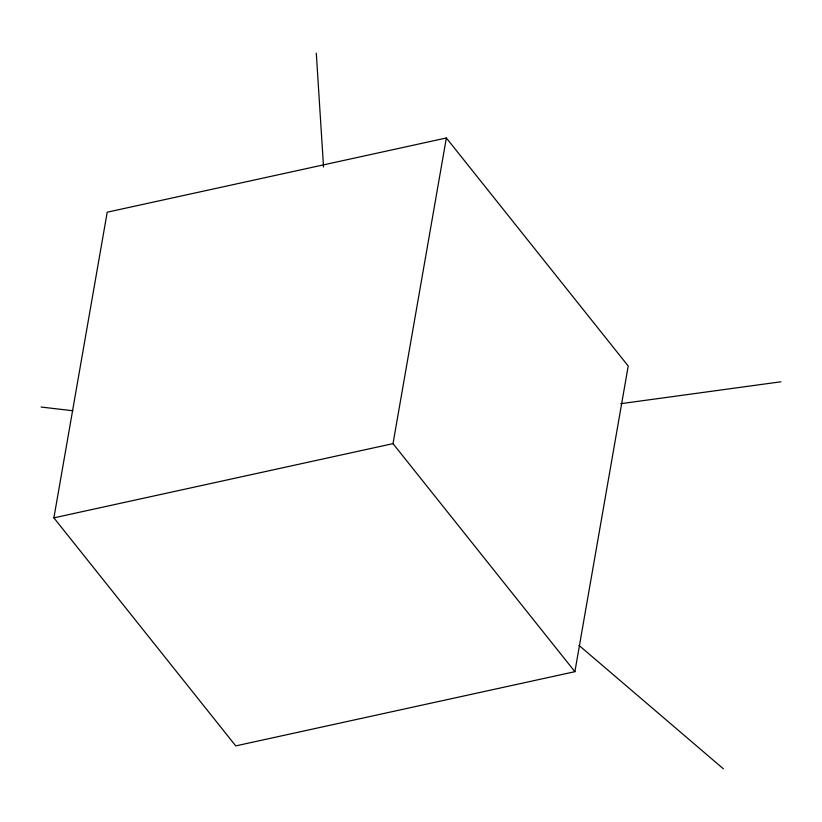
<?xml version="1.0" encoding="UTF-8"?>
<svg xmlns="http://www.w3.org/2000/svg" width="822" height="822" viewBox="0 0 822 822"><rect width="100%" height="100%" fill="white"/><g stroke="black" fill="none" stroke-linecap="round" stroke-linejoin="round"><path stroke-width="1.23" d="M53.882 517.86L107.22 212.199L446.356 137.983L628.224 366.026L574.886 671.677L235.75 745.893L53.882 517.86L393.008 443.633L574.886 671.677M393.008 443.633L446.356 137.983M620.723 403.694L780.9 381.788M41.1 407.044L72.87 410.743M579.037 645.414L723.391 768.827M316.285 53.173L323.539 166.989"/></g></svg>
